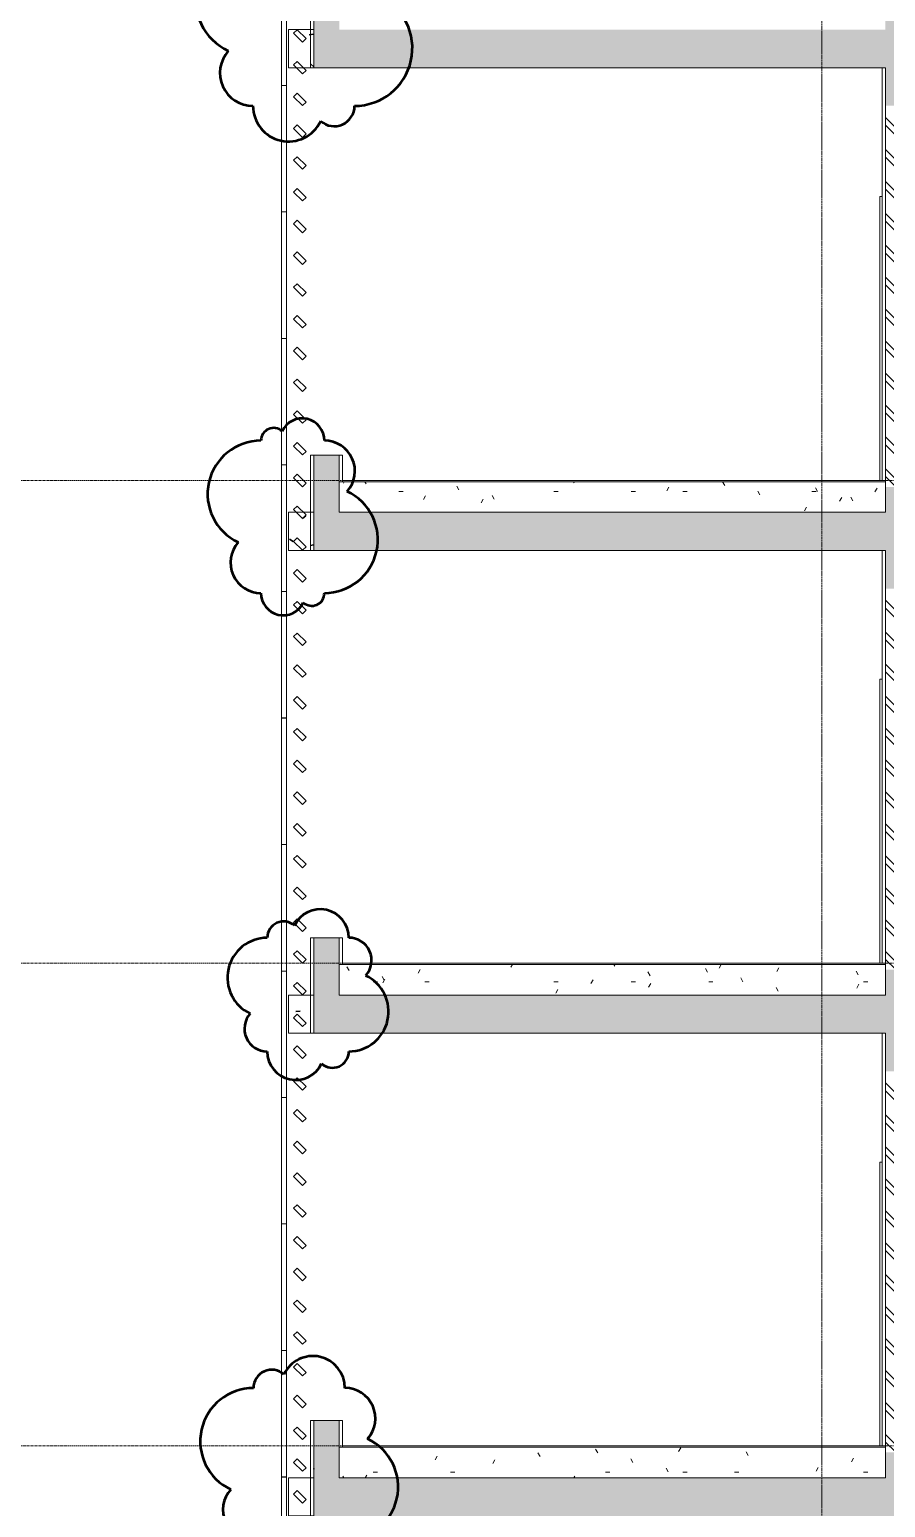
# Model space of a CAD drawing. Header units: millimetres. Extents: x 78096 to 288885, y -20632 to 149556.
# Drawn here: x 205097 to 211834, y 111216 to 122850 of the extents above; entities that cross this region are included whole.
import ezdxf

# ---------------------------------------------------------------- set-up
doc = ezdxf.new("R2010")
doc.units = ezdxf.units.MM
doc.linetypes.add('Centre', pattern=[31.75, 6.35, -4.7625, 15.875, -4.7625])
doc.linetypes.add('Grid Line', pattern=[22.225, 12.7, -3.175, 3.175, -3.175])
for name, color, linetype, lineweight in [('A-DETL', 90, 'Continuous', 9), ('A-DETL-GENF', 92, 'Continuous', 9), ('A-DOOR', 31, 'Continuous', 9), ('A-DOOR-FRAM', 31, 'Continuous', 9), ('A-FLOR', 192, 'Continuous', 9), ('A-FLOR-FNSH', 192, 'Continuous', 35), ('A-FLOR-LEVL', 51, 'Continuous', 9), ('A-FLOR-MCUT', 51, 'Continuous', 9), ('A-FLOR-PATT', 8, 'Continuous', 35), ('A-GENM', 13, 'Continuous', 9), ('A-GLAZ-CWMG', 51, 'Continuous', 9), ('A-WALL', 113, 'Continuous', 9), ('A-WALL-FNSH', 113, 'Continuous', 25), ('A-WALL-PATT', 111, 'Continuous', 25), ('G-ANNO-REVC', 71, 'Continuous', 50), ('S-GRID', 1, 'Continuous', 9)]:
    doc.layers.add(name, color=color, linetype=linetype, lineweight=lineweight)
pattern_1 = [(0, (230762.54, 117385), (812.8, 203.2), [33.528, -576.072, 33.528, -576.072, -3251.2]), (0, (230762.54, 117385), (812.8, 203.2), [-1219.2, 33.528, -1185.672, 33.528, -576.072, -1422.4]), (0, (230762.54, 117385), (812.8, 203.2), [-3048, 33.528, -372.872, 33.528, -982.472]), (120, (231067.34, 117486.6), (-582.3764, 602.3054), [33.528, -576.072, 33.528, -3827.272]), (120, (231067.34, 117486.6), (-582.3764, 602.3054), [-643.128, -576.072, 33.528, -1185.672, -2032]), (120, (231067.34, 117486.6), (-582.3764, 602.3054), [-2438.4, 33.528, -576.072, 33.528, -1388.872]), (120, (231067.34, 117486.6), (-582.3764, 602.3054), [-3081.528, -372.872, 33.528, -982.472]), (240, (231168.94, 117893), (-230.4236, -805.5054), [33.528, -576.072, 33.528, -3827.272]), (240, (231168.94, 117893), (-230.4236, -805.5054), [-643.128, -576.072, 33.528, -1185.672, -2032]), (240, (231168.94, 117893), (-230.4236, -805.5054), [-2438.4, 33.528, -576.072, 33.528, -1388.872]), (240, (231168.94, 117893), (-230.4236, -805.5054), [-3081.528, -372.872, 33.528, -982.472])]
pattern_2 = [(50, (230762.54, 117385), (728.737, -63.756), [76.2, -838.2]), (355, (230762.54, 117385), (-140.972, 764.228), [60.96, -670.56]), (100.451, (230823.3, 117379.7), (587.77, 700.467), [64.76, -712.36]), (46.184, (230762.5, 117588.2), (1084.316, -168.17), [114.3, -1257.3]), (96.636, (230852.9, 117574.2), (949.61, 989.71), [97.14, -1068.54]), (351.184, (230762.5, 117588.2), (949.62, 989.7), [91.44, -1005.84]), (21, (230864.14, 117537.4), (606.458, -409.06), [76.2, -838.2]), (326, (230864.14, 117537.4), (247.208, 736.753), [60.96, -670.56]), (71.451, (230914.7, 117503.3), (853.668, 327.685), [64.76, -712.36]), (37.5, (230762.54, 117385), (12.3547, 338.22), [33.528, -628.904, 33.528, -647.192, -673.1]), (37.5, (230762.54, 117385), (12.3547, 338.22), [-1343.152, 33.528, -639.572]), (7.5, (230762.54, 117385), (267.279, 400.722), [33.528, -354.584, 33.528, -613.664, -256.54]), (7.5, (230762.54, 117385), (267.279, 400.722), [-1035.304, 33.528, -223.012]), (327.5, (230535.98, 117385), (542.3633, -22.9153), [33.528, -220.472, 33.528, -758.952, -1051.56]), (327.5, (230535.98, 117385), (542.3633, -22.9153), [-1046.48, 33.528, -1018.032]), (317.5, (230434.38, 117385), (592.517, 101.707), [33.528, -296.672, 33.528, -492.76, -746.76]), (317.5, (230434.38, 117385), (592.517, 101.707), [-856.488, 33.528, -713.232])]
pattern_3 = [(50, (5066.1, 117385), (728.737, -63.756), [76.2, -838.2]), (355, (5066.1, 117385), (-140.972, 764.228), [60.96, -670.56]), (100.451, (5126.8, 117379.7), (587.77, 700.467), [64.76, -712.36]), (46.184, (5066.1, 117588.2), (1084.316, -168.17), [114.3, -1257.3]), (96.636, (5156.4, 117574.2), (949.61, 989.71), [97.14, -1068.54]), (351.184, (5066.1, 117588.2), (949.62, 989.7), [91.44, -1005.84]), (21, (5167.7, 117537.4), (606.458, -409.06), [76.2, -838.2]), (326, (5167.7, 117537.4), (247.208, 736.753), [60.96, -670.56]), (71.451, (5218.2, 117503.3), (853.668, 327.685), [64.76, -712.36]), (37.5, (5066.1, 117385), (12.3547, 338.22), [33.528, -628.904, 33.528, -647.192, -673.1]), (37.5, (5066.1, 117385), (12.3547, 338.22), [-1343.152, 33.528, -639.572]), (7.5, (5066.1, 117385), (267.279, 400.722), [33.528, -354.584, 33.528, -613.664, -256.54]), (7.5, (5066.1, 117385), (267.279, 400.722), [-1035.304, 33.528, -223.012]), (327.5, (4839.52, 117385), (542.3633, -22.9153), [33.528, -220.472, 33.528, -758.952, -1051.56]), (327.5, (4839.52, 117385), (542.3633, -22.9153), [-1046.48, 33.528, -1018.032]), (317.5, (4737.9, 117385), (592.517, 101.707), [33.528, -296.672, 33.528, -492.76, -746.76]), (317.5, (4737.9, 117385), (592.517, 101.707), [-856.488, 33.528, -713.232])]

# ---------------------------------------------------------------- blocks, each defined once
blk = doc.blocks.new('Doors_IntSgl - 1000x2200-4289503-TOMH A-A')
at = {"layer": 'A-DOOR'}
for p in [(-13907.109871, 100300), (-13887.109871, 102535)]:
    blk.add_line(p, (-13907.109871, 102535), dxfattribs=at)
blk = doc.blocks.new('Rectangular Mullion - 50_100 DIAGONAL-4463840-TOMH A-A')
at = {"layer": 'A-GLAZ-CWMG', "lineweight": 25}
for p, q in [((-18493, 96849), (-18521, 96821)), ((-18521, 96821), (-18451, 96751)), ((-18422, 96779), (-18493, 96849)), ((-18451, 96751), (-18422, 96779))]:
    blk.add_line(p, q, dxfattribs=at)
blk = doc.blocks.new('Direct Shape - Floor_300mm_8463954-4474476-TOMH A-A')
at = {"layer": 'A-FLOR', "lineweight": 35}
h = blk.add_hatch(dxfattribs=at)
h.set_pattern_fill('FP_7', color=250, style=0, pattern_type=2)
h.set_pattern_definition(pattern_3)
h.paths.add_polyline_path([(-18362, 114950), (-18362, 115250), (-18562, 115250), (-18562, 114950)])
at = {"layer": 'A-FLOR', "lineweight": 18}
for p, q in [((-18562, 115250), (-18562, 114950)), ((-18362, 115250), (-18562, 115250)), ((-18562, 114950), (-18362, 114950))]:
    blk.add_line(p, q, dxfattribs=at)
blk = doc.blocks.new('Direct Shape - Floor_300mm_8463943-4474564-TOMH A-A')
at = {"layer": 'A-FLOR', "lineweight": 35}
h = blk.add_hatch(dxfattribs=at)
h.set_pattern_fill('FP_7', color=250, style=0, pattern_type=2)
h.set_pattern_definition(pattern_3)
h.paths.add_polyline_path([(-18362, 111150), (-18362, 111450), (-18562, 111450), (-18562, 111150)])
at = {"layer": 'A-FLOR', "lineweight": 18}
for p, q in [((-18562, 111450), (-18562, 111150)), ((-18362, 111450), (-18562, 111450)), ((-18562, 111150), (-18362, 111150))]:
    blk.add_line(p, q, dxfattribs=at)
blk = doc.blocks.new('Direct Shape - Floor_300mm_8463965-4474652-TOMH A-A')
at = {"layer": 'A-FLOR', "lineweight": 35}
h = blk.add_hatch(dxfattribs=at)
h.set_pattern_fill('FP_7', color=250, style=0, pattern_type=2)
h.set_pattern_definition(pattern_3)
h.paths.add_polyline_path([(-18362, 118750), (-18362, 119050), (-18562, 119050), (-18562, 118750)])
at = {"layer": 'A-FLOR', "lineweight": 18}
for p, q in [((-18562, 119050), (-18562, 118750)), ((-18362, 119050), (-18562, 119050)), ((-18562, 118750), (-18362, 118750))]:
    blk.add_line(p, q, dxfattribs=at)
blk = doc.blocks.new('Direct Shape - Floor_300mm_8463976-4474740-TOMH A-A')
at = {"layer": 'A-FLOR', "lineweight": 35}
h = blk.add_hatch(dxfattribs=at)
h.set_pattern_fill('FP_7', color=250, style=0, pattern_type=2)
h.set_pattern_definition(pattern_3)
h.paths.add_polyline_path([(-18362, 122550), (-18362, 122850), (-18562, 122850), (-18562, 122550)])
at = {"layer": 'A-FLOR', "lineweight": 18}
for p, q in [((-18562, 122850), (-18562, 122550)), ((-18362, 122850), (-18562, 122850)), ((-18562, 122550), (-18362, 122550))]:
    blk.add_line(p, q, dxfattribs=at)
blk = doc.blocks.new('Risen Solar Pack Solar Panel - VERTICAL - Solar Panel-4528868-TOMH A-A')
at = {"layer": 'A-GENM'}
for p, q in [((-18616, 137350), (-18616, 136354)), ((-18576, 137350), (-18616, 137350)), ((-18576, 136354), (-18576, 137350)), ((-18616, 136354), (-18576, 136354))]:
    blk.add_line(p, q, dxfattribs=at)
blk = doc.blocks.new('Family - ___-4987892-TOMH A-A')
at = {"layer": 'G-ANNO-REVC'}
for centre, radius, start, end in [((-18841, 123094), 455, 90, 244.7912), ((-18041, 122704), 455, 270, 64.7912), ((-18841, 122509), 260, 138.1897, 270), ((-18561, 122249), 280, 180, 334.7912), ((-18201, 122249), 160, 228.1897, 0), ((-18678, 119614), 100, 48.1897, 180), ((-18453, 119614), 175, 0, 154.7912), ((-18778, 119194), 420, 90, 244.7912), ((-18278, 119374), 240, 318.1897, 90), ((-18278, 118834), 420, 270, 64.7912), ((-18778, 118654), 240, 138.1897, 270), ((-18603, 118414), 175, 180, 334.7912), ((-18378, 118414), 100, 228.1897, 0), ((-18311, 115700), 225, 0, 154.7912), ((-18600, 115700), 129, 48.1897, 180), ((-18729, 115387), 313, 90, 244.7912), ((-18086, 115522), 179, 318.1897, 90), ((-18086, 115119), 313, 270, 64.7912), ((-18729, 114985), 179, 138.1897, 270), ((-18504, 114806), 225, 180, 334.7912), ((-18215, 114806), 129, 228.1897, 0), ((-18369, 112156), 252, 0, 154.7912), ((-18693, 112156), 144, 48.1897, 180), ((-18837, 111737), 419, 90, 244.7912), ((-18117, 111917), 240, 318.1897, 90), ((-18117, 111377), 419, 270, 64.7912), ((-18837, 111198), 240, 138.1897, 270)]:
    blk.add_arc(centre, radius, start, end, dxfattribs=at)

msp = doc.modelspace()

# ---------------------------------------------------------------- hatches: boundary and pattern name
at = {"layer": 'A-DETL-GENF'}
h = msp.add_hatch(dxfattribs=at)
h.set_pattern_fill('FP_7', color=50, style=0, pattern_type=2)
h.set_pattern_definition(pattern_2)
h.paths.add_polyline_path([(244384.346, 120943.707), (244384.346, 123100), (244184.346, 123100), (244184.346, 122850), (241734.387, 122850), (241734.387, 123050), (241334.387, 123050), (241334.387, 122850), (230084.458, 122850), (230084.458, 122550), (241324.621, 122550), (241324.621, 122250), (241734.387, 122250), (241734.387, 122550), (244184.346, 122550), (244184.346, 120943.707)])
h.paths.add_polyline_path([(211834.399, 122250), (212234.399, 122250), (212234.399, 122550), (217784.412, 122550), (217784.412, 122850), (212234.399, 122850), (212234.399, 123050), (211834.399, 123050), (211834.399, 122850), (207534.458, 122850), (207534.458, 123300), (207334.458, 123300), (207334.458, 122550), (211834.399, 122550), (211834.399, 122452.403)])
h.paths.add_polyline_path([(227584.412, 122550), (229484.553, 122550), (229484.553, 122850), (227584.412, 122850), (227584.412, 122766.438)])
h.paths.add_polyline_path([(229684.27, 122550), (229684.458, 122550), (229684.27, 122766.438)])
h = msp.add_hatch(dxfattribs=at)
h.set_pattern_fill('FP_7', color=50, style=0, pattern_type=2)
h.set_pattern_definition(pattern_2)
h.paths.add_polyline_path([(244384.346, 117346.76), (244384.346, 119557.592), (244184.346, 119557.592), (244184.346, 119050), (241734.387, 119050), (241734.387, 119250), (241334.387, 119250), (241334.387, 119050), (230084.458, 119050), (230084.458, 118750), (241324.621, 118750), (241324.621, 118450), (241734.387, 118450), (241734.387, 118750), (244184.346, 118750), (244184.346, 117346.76)])
h.paths.add_polyline_path([(212190.132, 118450), (212234.399, 118450), (212234.399, 118750), (217784.412, 118750), (217784.412, 119050), (212234.399, 119050), (212234.399, 119250), (211834.399, 119250), (211834.399, 119050), (207534.458, 119050), (207534.458, 119500), (207334.458, 119500), (207334.458, 118750), (211834.399, 118750), (211834.399, 118450)])
h.paths.add_polyline_path([(227584.412, 118750), (229484.553, 118750), (229484.553, 119050), (227584.412, 119050), (227584.412, 118998.023)])
h.paths.add_polyline_path([(229684.27, 118750), (229684.458, 118750), (229684.27, 118996.963)])
h = msp.add_hatch(dxfattribs=at)
h.set_pattern_fill('FP_7', color=50, style=0, pattern_type=2)
h.set_pattern_definition(pattern_2)
h.paths.add_polyline_path([(244384.346, 114123.01), (244384.346, 115757.592), (244184.346, 115757.592), (244184.346, 115250), (241734.387, 115250), (241734.387, 115450), (241334.387, 115450), (241334.387, 115250), (230084.458, 115250), (230084.458, 114950), (241324.621, 114950), (241324.621, 114650), (241734.387, 114650), (241734.387, 114950), (244184.346, 114950), (244184.346, 114123.01)])
h.paths.add_polyline_path([(211834.399, 114650), (212234.399, 114650), (212234.399, 114950), (217784.412, 114950), (217784.412, 115250), (212234.399, 115250), (212234.399, 115450), (211834.399, 115450), (211834.399, 115250), (207534.458, 115250), (207534.458, 115700), (207334.458, 115700), (207334.458, 114950), (211834.399, 114950), (211834.399, 114915.574)])
h.paths.add_polyline_path([(227584.412, 114950), (229484.553, 114950), (229484.553, 115250), (227584.412, 115250), (227584.412, 115229.608)])
h.paths.add_polyline_path([(229684.27, 114950), (229684.458, 114950), (229684.27, 115196.963)])
h = msp.add_hatch(dxfattribs=at)
h.set_pattern_fill('FP_7', color=50, style=0, pattern_type=2)
h.set_pattern_definition(pattern_2)
h.paths.add_polyline_path([(244384.346, 110148.125), (244384.346, 111700), (244184.346, 111700), (244184.346, 111450), (241734.387, 111450), (241734.387, 111650), (241334.387, 111650), (241334.387, 111450), (230084.458, 111450), (230084.458, 111150), (241324.621, 111150), (241324.621, 110850), (241734.387, 110850), (241734.387, 111150), (244184.346, 111150), (244184.346, 110148.125)])
h.paths.add_polyline_path([(212234.399, 110850), (212234.399, 111150), (217784.412, 111150), (217784.412, 111450), (212234.399, 111450), (212234.399, 111650), (211834.399, 111650), (211834.399, 111450), (207534.458, 111450), (207534.458, 111900), (207334.458, 111900), (207334.458, 111150), (211834.399, 111150), (211834.399, 110850), (212190.132, 110850)])
h.paths.add_polyline_path([(227584.412, 111150), (229484.553, 111150), (229484.553, 111450), (227584.412, 111450), (227584.412, 111441.514)])
h.paths.add_polyline_path([(229684.27, 111150), (229684.458, 111150), (229684.27, 111396.963)])
at = {"layer": 'A-FLOR-PATT', "lineweight": 9}
h = msp.add_hatch(dxfattribs=at)
h.set_pattern_fill('FP_2', color=256, style=0, pattern_type=2)
h.set_pattern_definition(pattern_1)
h.paths.add_polyline_path([(211834.345, 119050), (211834.345, 119290), (207534.458, 119290), (207534.458, 119050), (211786.476, 119050)])
h = msp.add_hatch(dxfattribs=at)
h.set_pattern_fill('FP_2', color=256, style=0, pattern_type=2)
h.set_pattern_definition(pattern_1)
h.paths.add_polyline_path([(211834.345, 115250), (211834.345, 115490), (207534.458, 115490), (207534.458, 115250), (211786.476, 115250)])
h = msp.add_hatch(dxfattribs=at)
h.set_pattern_fill('FP_2', color=256, style=0, pattern_type=2)
h.set_pattern_definition(pattern_1)
h.paths.add_polyline_path([(210171.851, 111450), (211834.345, 111450), (211834.345, 111690), (207534.458, 111690), (207534.458, 111450), (209768.195, 111450)])
at = {"layer": 'A-WALL-PATT', "lineweight": 9}
h = msp.add_hatch(dxfattribs=at)
h.set_pattern_fill('FP_39', color=256, angle=-225, style=0, pattern_type=2)
h.set_pattern_definition([(315, (211809.35, 120925), (125.724, 125.724), []), (315, (211999.85, 120925), (125.724, 125.724), [])])
h.paths.add_polyline_path([(211834.345, 119050), (211834.399, 119050), (211834.399, 119250), (212034.345, 119250), (212034.345, 122250), (211834.399, 122250), (211834.345, 119250)])
h = msp.add_hatch(dxfattribs=at)
h.set_pattern_fill('FP_7', color=256, style=0, pattern_type=2)
h.set_pattern_definition(pattern_2)
h.paths.add_polyline_path([(207334.345, 119050), (207334.458, 119050.135), (207334.345, 119290)])
h = msp.add_hatch(dxfattribs=at)
h.set_pattern_fill('FP_38', color=256, angle=-225, style=0, pattern_type=2)
h.set_pattern_definition([(315, (211809.35, 117125), (125.724, 125.724), []), (315, (211999.85, 117125), (125.724, 125.724), [])])
h.paths.add_polyline_path([(211834.345, 115250), (211834.399, 115250), (211834.399, 115450), (212034.345, 115450), (212034.345, 118450), (211834.399, 118450), (211834.345, 115450)])
h = msp.add_hatch(dxfattribs=at)
h.set_pattern_fill('FP_7', color=256, style=0, pattern_type=2)
h.set_pattern_definition(pattern_2)
h.paths.add_polyline_path([(207334.345, 115250), (207334.458, 115250.135), (207334.345, 115490)])
h = msp.add_hatch(dxfattribs=at)
h.set_pattern_fill('FP_37', color=256, angle=-225, style=0, pattern_type=2)
h.set_pattern_definition([(315, (211809.34, 113325), (125.724, 125.724), []), (315, (211999.84, 113325), (125.724, 125.724), [])])
h.paths.add_polyline_path([(211834.399, 111450), (211834.399, 111650), (212034.345, 111650), (212034.345, 114650), (211834.399, 114650), (211834.345, 111450)])
h = msp.add_hatch(dxfattribs=at)
h.set_pattern_fill('FP_7', color=256, style=0, pattern_type=2)
h.set_pattern_definition(pattern_2)
h.paths.add_polyline_path([(207334.345, 111450), (207334.458, 111450.135), (207334.345, 111690)])

# ---------------------------------------------------------------- linework, layer by layer
at = {"layer": 'A-DETL', "lineweight": 18}
for p, q in [((207334.458, 122850), (207334.458, 122550)), ((207334.458, 122550), (211834.399, 122550)), ((207534.458, 119500), (207334.458, 119500)), ((207334.458, 119500), (207334.458, 119050)), ((207534.458, 119050), (207534.458, 119500)), ((207334.458, 119050), (207334.458, 118750)), ((211834.399, 119050), (207534.458, 119050)), ((207334.458, 118750), (211834.399, 118750)), ((207534.458, 115700), (207334.458, 115700)), ((207334.458, 115700), (207334.458, 115250)), ((207534.458, 115250), (207534.458, 115700)), ((207334.458, 115250), (207334.458, 114950)), ((211834.399, 115250), (207534.458, 115250)), ((207334.458, 114950), (211834.399, 114950)), ((207534.458, 111900), (207334.458, 111900)), ((207334.458, 111900), (207334.458, 111450)), ((207534.458, 111450), (207534.458, 111900)), ((207334.458, 111450), (207334.458, 111150)), ((211834.399, 111450), (207534.458, 111450))]:
    msp.add_line(p, q, dxfattribs=at)
at = {"layer": 'A-FLOR-FNSH', "color": 7, "lineweight": 18}
for p, q in [((211809.345, 119300), (207559.458, 119300)), ((211834.345, 119300), (211834.345, 119050)), ((211809.345, 115500), (207559.458, 115500)), ((211834.345, 115500), (211834.345, 115250)), ((211809.345, 111700), (207559.458, 111700)), ((211834.345, 111700), (211834.345, 111450))]:
    msp.add_line(p, q, dxfattribs=at)
at = {"layer": 'A-FLOR-LEVL', "linetype": 'Centre'}
for p, q in [((192334.611, 119300), (278486.268, 119300)), ((192334.611, 115500), (278486.268, 115500)), ((192334.611, 111700), (278486.268, 111700))]:
    msp.add_line(p, q, dxfattribs=at)
at = {"layer": 'A-FLOR-MCUT', "lineweight": 18}
for p, q in [((207559.458, 119300), (207559.458, 119290)), ((211834.345, 119290), (207559.458, 119290)), ((207559.458, 115500), (207559.458, 115490)), ((211834.345, 115490), (207559.458, 115490)), ((207559.458, 111700), (207559.458, 111690)), ((211834.345, 111690), (207559.458, 111690))]:
    msp.add_line(p, q, dxfattribs=at)
at = {"layer": 'A-WALL', "lineweight": 18}
for p, q in [((207334.345, 122550), (207334.345, 123100)), ((211834.345, 122550), (211834.345, 119300)), ((207334.345, 118750), (207334.345, 119300)), ((207534.458, 119290), (207559.458, 119290)), ((211834.345, 118750), (211834.345, 115500)), ((207334.345, 114950), (207334.345, 115500)), ((207534.458, 115490), (207559.458, 115490)), ((211834.345, 114950), (211834.345, 111700)), ((207334.345, 111450), (207334.345, 111700)), ((207534.458, 111690), (207559.458, 111690))]:
    msp.add_line(p, q, dxfattribs=at)
at = {"layer": 'A-WALL-FNSH', "color": 7, "lineweight": 18}
for p, q in [((207309.458, 123300), (207309.458, 122550)), ((207309.458, 122550), (207334.345, 122550)), ((211809.345, 122550), (211809.345, 119300)), ((207309.458, 119500), (207309.458, 118750)), ((207334.458, 119500), (207309.458, 119500)), ((207559.458, 119500), (207534.458, 119500)), ((207559.458, 119300), (207559.458, 119500)), ((211809.345, 119300), (211834.345, 119300)), ((207309.458, 118750), (207334.345, 118750)), ((211809.345, 118750), (211809.345, 115500)), ((207309.458, 115700), (207309.458, 114950)), ((207334.458, 115700), (207309.458, 115700)), ((207559.458, 115700), (207534.458, 115700)), ((207559.458, 115500), (207559.458, 115700)), ((211809.345, 115500), (211834.345, 115500)), ((207309.458, 114950), (207334.345, 114950)), ((211809.345, 114950), (211809.345, 111700)), ((207309.458, 111900), (207309.458, 111150)), ((207334.458, 111900), (207309.458, 111900)), ((207559.458, 111900), (207534.458, 111900)), ((207559.458, 111700), (207559.458, 111900)), ((211809.345, 111700), (211834.345, 111700)), ((207334.345, 111150), (207334.345, 111450))]:
    msp.add_line(p, q, dxfattribs=at)
at = {"layer": 'S-GRID', "linetype": 'Grid Line'}
msp.add_line((211334.389, 78125.107), (211334.389, 148256.175), dxfattribs=at)

# ---------------------------------------------------------------- block references
at = {"layer": 'A-DOOR-FRAM'}
for p in [(225696.455, 19000), (225696.455, 15200), (225696.455, 11400)]:
    msp.add_blockref('Doors_IntSgl - 1000x2200-4289503-TOMH A-A', p, dxfattribs=at)
at = {"layer": 'A-FLOR', "lineweight": 18}
for name in ['Direct Shape - Floor_300mm_8463976-4474740-TOMH A-A', 'Direct Shape - Floor_300mm_8463965-4474652-TOMH A-A', 'Direct Shape - Floor_300mm_8463954-4474476-TOMH A-A', 'Direct Shape - Floor_300mm_8463943-4474564-TOMH A-A']:
    msp.add_blockref(name, (225696.455, 0), dxfattribs=at)
at = {"layer": 'A-GENM'}
for p in [(225696.455, -13944), (225696.455, -14940), (225696.455, -15936), (225696.455, -16931.5), (225696.455, -17927.5), (225696.455, -18923.5), (225696.455, -19919), (225696.455, -20915), (225696.455, -21911), (225696.455, -22906.5), (225696.455, -23902.5), (225696.455, -24898.5), (225696.455, -25894)]:
    msp.add_blockref('Risen Solar Pack Solar Panel - VERTICAL - Solar Panel-4528868-TOMH A-A', p, dxfattribs=at)
at = {"layer": 'A-GLAZ-CWMG'}
for p in [(225696.455, 26000), (225696.455, 25750), (225696.455, 25500), (225696.455, 25250), (225696.455, 25000), (225696.455, 24750), (225696.455, 24500), (225696.455, 24250), (225696.455, 24000), (225696.455, 23750), (225696.455, 23500), (225696.455, 23250), (225696.455, 23000), (225696.455, 22750), (225696.455, 22500), (225696.455, 22250), (225696.455, 22000), (225696.455, 21750), (225696.455, 21500), (225696.455, 21250), (225696.455, 21000), (225696.455, 20750), (225696.455, 20500), (225696.455, 20250), (225696.455, 20000), (225696.455, 19750), (225696.455, 19500), (225696.455, 19250), (225696.455, 19000), (225696.455, 18750), (225696.455, 18500), (225696.455, 18250), (225696.455, 18000), (225696.455, 17750), (225696.455, 17500), (225696.455, 17250), (225696.455, 17000), (225696.455, 16750), (225696.455, 16500), (225696.455, 16250), (225696.455, 16000), (225696.455, 15750), (225696.455, 15500), (225696.455, 15250), (225696.455, 15000), (225696.455, 14750), (225696.455, 14500)]:
    msp.add_blockref('Rectangular Mullion - 50_100 DIAGONAL-4463840-TOMH A-A', p, dxfattribs=at)
at = {"layer": 'G-ANNO-REVC'}
msp.add_blockref('Family - ___-4987892-TOMH A-A', (225696.455, 0), dxfattribs=at)

doc.saveas('drawing.dxf')
